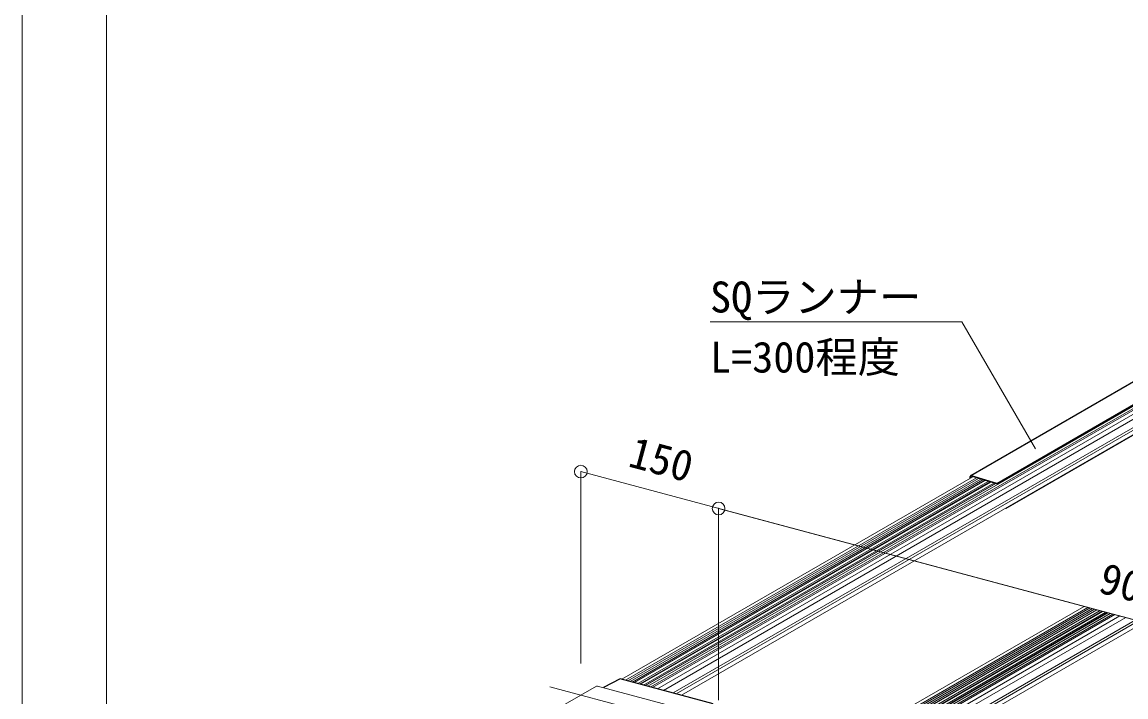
# Model space of a CAD drawing. Units: millimetres, scale not verified. Extents: x -3900 to 3900, y -2694 to 2650.
# Drawn here: x -3900 to -2855, y 1019 to 1658 of the extents above; entities that cross this region are included whole.
import ezdxf
from ezdxf.enums import TextEntityAlignment as Align

# ---------------------------------------------------------------- set-up
doc = ezdxf.new("R2010")
doc.units = ezdxf.units.MM
doc.header["$LTSCALE"] = 20
doc.header["$PDMODE"] = 32
doc.header["$PDSIZE"] = 12
doc.linetypes.add('CHAIN1', pattern=[8, 5, -1, 1, -1])
for name, color, linetype, lineweight in [('5-0_中心線', 4, 'CHAIN1', 9), ('5-1_吊り材', 7, 'Continuous', 18), ('5-2_野縁受け', 3, 'Continuous', 18), ('5-3_野縁', 2, 'Continuous', 25), ('5-5_寸法', 7, 'Continuous', 9), ('5-6_文字', 7, 'Continuous', 18), ('F-3_野縁', 3, 'Continuous', 18)]:
    doc.layers.add(name, color=color, linetype=linetype, lineweight=lineweight)
doc.styles.add('ＭＳ ゴシック', font='')
doc.styles.get('ＭＳ ゴシック').set_extended_font_data('MS Gothic')

msp = doc.modelspace()

# ---------------------------------------------------------------- linework, layer by layer
at = {"layer": '5-0_中心線'}
msp.add_line((-1154.16, 426.46), (-3400.3, 1028.31), dxfattribs=at)
at = {"layer": '5-1_吊り材'}
for p, q in [((-3385.69, 1011.95), (-3356.24, 1028.95)), ((-3245.54, 999.78), (-3355.15, 1029.15))]:
    msp.add_line(p, q, dxfattribs=at)
for centre, radius, start, end in [((-3355.16, 1027.09), 2.15, 117.16512, 120.0199), ((-3355.24, 1027.24), 1.98, 114.14583, 117.16603), ((-3355.3, 1027.39), 1.82, 110.95195, 114.14661), ((-3355.35, 1027.52), 1.68, 107.57623, 110.95251), ((-3355.39, 1027.65), 1.55, 104.01414, 107.57648), ((-3355.42, 1027.76), 1.43, 100.26494, 104.01401), ((-3355.44, 1027.86), 1.33, 96.33266, 100.2643), ((-3355.45, 1027.94), 1.25, 92.22716, 96.33144), ((-3355.45, 1028.01), 1.18, 87.9649, 92.2253), ((-3355.45, 1028.06), 1.13, 83.56927, 87.96239), ((-3355.44, 1028.1), 1.09, 79.07037, 83.56618), ((-3355.44, 1028.12), 1.07, 74.50395, 79.06682)]:
    msp.add_arc(centre, radius, start, end, dxfattribs=at)
at = {"layer": '5-2_野縁受け'}
for p, q in [((-2453.61, 1521.96), (-3307.42, 1029.01)), ((-2451.01, 1521.27), (-3304.83, 1028.31)), ((-2449.26, 1520.8), (-3303.08, 1027.84)), ((-3298.35, 1026.58), (-2444.53, 1519.53)), ((-2438.98, 1518.04), (-3292.8, 1025.09)), ((-3283.7, 1022.65), (-2430.39, 1515.3)), ((-3280.67, 1021.84), (-2428.64, 1513.76)), ((-2428.92, 1509.29), (-3275.57, 1020.47)), ((-2999.95, 1227.51), (-3332.25, 1035.66)), ((-3328.56, 1034.67), (-2996.41, 1226.44)), ((-2994.47, 1225.86), (-3326.55, 1034.13)), ((-2992.38, 1225.23), (-3324.38, 1033.55)), ((-2990.29, 1224.6), (-3322.2, 1032.97)), ((-3320.43, 1032.49), (-2988.58, 1224.09)), ((-2988.2, 1223.97), (-3320.03, 1032.39)), ((-3317.04, 1031.59), (-2985.32, 1223.11)), ((-2983.37, 1222.52), (-3315.02, 1031.04)), ((-2982.81, 1222.35), (-3314.44, 1030.89)), ((-3311.61, 1030.13), (-2980.09, 1221.53)), ((-3309.94, 1029.68), (-2978.48, 1221.05)), ((-2978.16, 1220.95), (-3309.6, 1029.59)), ((-2894.53, 1104.67), (-3114.92, 977.43)), ((-3111.23, 976.44), (-2890.84, 1103.68)), ((-2888.83, 1103.14), (-3109.22, 975.9)), ((-2886.66, 1102.56), (-3107.04, 975.32)), ((-2884.48, 1101.97), (-3104.87, 974.73)), ((-3103.1, 974.26), (-2882.71, 1101.5)), ((-2882.31, 1101.39), (-3102.7, 974.15)), ((-3099.71, 973.35), (-2879.33, 1100.59)), ((-2877.3, 1100.05), (-3097.68, 972.81)), ((-2876.72, 1099.89), (-3097.1, 972.65)), ((-3094.28, 971.9), (-2873.89, 1099.14)), ((-3092.6, 971.45), (-2872.22, 1098.69)), ((-2871.88, 1098.6), (-3092.26, 971.36)), ((-2869.71, 1098.01), (-3090.09, 970.77)), ((-2867.11, 1097.32), (-3087.49, 970.08)), ((-2865.36, 1096.85), (-3085.74, 969.61)), ((-3081.02, 968.34), (-2860.63, 1095.58)), ((-2855.08, 1094.1), (-3075.47, 966.86)), ((-3066.36, 964.42), (-2845.98, 1091.66)), ((-3063.33, 963.6), (-2842.95, 1090.84)), ((-2837.85, 1089.48), (-3058.24, 962.24))]:
    msp.add_line(p, q, dxfattribs=at)
at = {"layer": '5-3_野縁'}
for p, q in [((-2799.19, 1345.41), (-3001.83, 1228.42)), ((-2977.04, 1221.21), (-2774.41, 1338.2)), ((-2977.04, 1220.61), (-2774.41, 1337.6)), ((-3002.25, 1226.18), (-3002.25, 1227.57)), ((-3001.73, 1226.48), (-3001.73, 1227.43)), ((-2977.04, 1221.21), (-3001.18, 1228.48)), ((-2968.54, 1197.74), (-2968.37, 1197.69)), ((-2968.35, 1197.68), (-2968.35, 1197.85)), ((-3333.84, 1036.09), (-3349.57, 1027.65)), ((-3245.6, 1012.44), (-3333.84, 1036.09))]:
    msp.add_line(p, q, dxfattribs=at)
for points in [[(-2968.37, 1197.69), (-2968.35, 1197.68), (-2765.71, 1314.67)], [(-2977.04, 1221.21), (-2977.04, 1220.61), (-3001.19, 1227.88)]]:
    msp.add_lwpolyline(points, dxfattribs=at)
for centre, radius, start, end in [((-3001, 1227.57), 1.25, 170.94533, 175.5871), ((-3000.91, 1227.57), 1.34, 175.58469, 180.02333), ((-3000.83, 1227.57), 1.42, 180.02081, 180.02295), ((-3001.09, 1227.59), 1.16, 166.07793, 170.94751), ((-3001.17, 1227.61), 1.08, 160.96106, 166.07968), ((-3001.24, 1227.63), 1, 155.57898, 160.96216), ((-3001.31, 1227.66), 0.93, 149.92445, 155.57913), ((-3001.36, 1227.69), 0.868, 144.00197, 149.92337), ((-3001.4, 1227.72), 0.817, 137.83067, 143.99939), ((-3001.43, 1227.75), 0.776, 131.44643, 137.82651), ((-3001.45, 1227.77), 0.748, 124.90189, 131.44078), ((-3001.46, 1227.79), 0.733, 118.26396, 124.89513), ((-3001.46, 1227.79), 0.73, 111.60857, 118.2567), ((-3001.46, 1227.78), 0.74, 105.01338, 111.6015), ((-3001.06, 1227.43), 0.669, 175.58469, 180.02333), ((-3001.02, 1227.43), 0.711, 180.02081, 180.02082), ((-3001.15, 1227.44), 0.582, 166.07793, 170.94751), ((-3001.1, 1227.43), 0.625, 170.94533, 175.5871), ((-3001.19, 1227.45), 0.54, 160.96106, 166.07968), ((-3001.23, 1227.46), 0.501, 155.57898, 160.96216), ((-3001.26, 1227.48), 0.465, 149.92445, 155.57913), ((-3001.28, 1227.49), 0.434, 144.00197, 149.92337), ((-3001.45, 1227.76), 0.763, 98.55026, 105.00719), ((-3001.31, 1227.51), 0.408, 137.83067, 143.99939), ((-3001.32, 1227.52), 0.388, 131.44643, 137.82651), ((-3001.33, 1227.53), 0.374, 124.90189, 131.44078), ((-3001.45, 1227.72), 0.798, 92.27881, 98.54541), ((-3001.33, 1227.54), 0.366, 118.26396, 124.89513), ((-3001.33, 1227.54), 0.365, 111.60857, 118.2567), ((-3001.45, 1227.68), 0.844, 86.2426, 92.27553), ((-3001.33, 1227.53), 0.37, 105.01338, 111.6015), ((-3001.33, 1227.52), 0.381, 98.55026, 105.00719), ((-3001.45, 1227.62), 0.902, 80.46814, 86.24089), ((-3001.33, 1227.5), 0.399, 92.27881, 98.54541), ((-3001.33, 1227.48), 0.422, 86.2426, 92.27553), ((-3001.46, 1227.55), 0.969, 74.96606, 80.46779), ((-3001.33, 1227.45), 0.451, 80.46814, 86.24089), ((-3001.33, 1227.42), 0.485, 74.96606, 80.46779), ((-3001.48, 1227.48), 1.04, 73.24443, 74.9668), ((-3001.34, 1227.38), 0.523, 73.24443, 74.9668)]:
    msp.add_arc(centre, radius, start, end, dxfattribs=at)
at = {"layer": '5-5_寸法', "color": 4}
for p, q in [((-3240.56, 1197.38), (-1675.76, 778.1)), ((-3240.56, 1015.71), (-3240.56, 1197.38))]:
    msp.add_line(p, q, dxfattribs=at)
msp.add_lwpolyline([(-3370.96, 1050.65), (-3370.96, 1232.33), (-1806.16, 813.04)], dxfattribs=at)
at = {"layer": '5-5_寸法'}
for p in [(-3370.96, 1232.33), (-3240.56, 1197.38)]:
    msp.add_point(p, dxfattribs=at)
at = {"layer": '5-6_文字'}
for p, q in [((-3010.2, 1374.29), (-3248.61, 1374.29)), ((-2940.62, 1253.77), (-3010.2, 1374.29))]:
    msp.add_line(p, q, dxfattribs=at)
at = {"layer": 'F-3_野縁'}
for p, q in [((-3900, 2650), (-3900, -2650)), ((-3820, 1812.75), (-3820, -1880))]:
    msp.add_line(p, q, dxfattribs=at)

# ---------------------------------------------------------------- texts
at = {"layer": '5-5_寸法', "style": 'ＭＳ ゴシック'}
for s, p in [('150', (-3329.66, 1229.04)), ('900', (-2884.47, 1109.75))]:
    msp.add_text(s, height=29.33, rotation=345, dxfattribs=at).set_placement(p, align=Align.BOTTOM_LEFT)
at = {"layer": '5-6_文字', "style": 'ＭＳ ゴシック'}
for s, p in [('SQランナー', (-3248.61, 1374.29)), ('L=300程度', (-3248.61, 1317.39))]:
    msp.add_text(s, height=29.33, dxfattribs=at).set_placement(p, align=Align.BOTTOM_LEFT)

doc.saveas('drawing.dxf')
